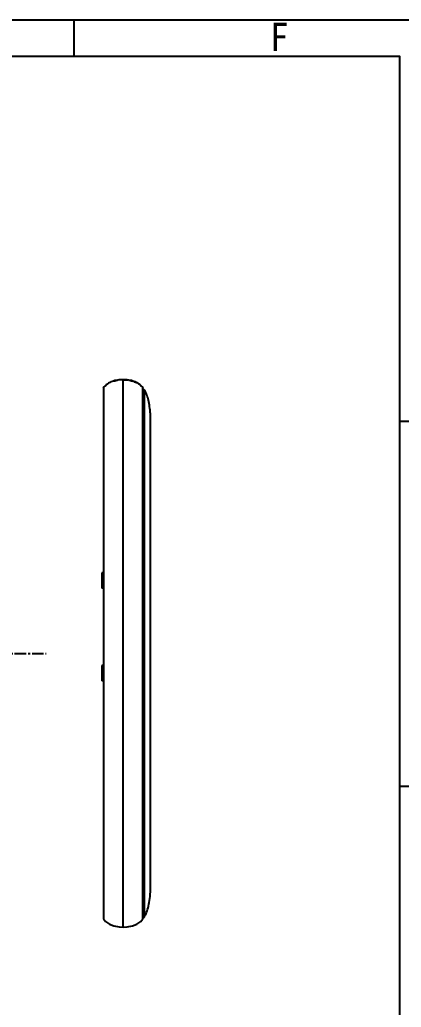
# Model space of a CAD drawing. Header units: millimetres. Extents: x 1791 to 2848, y -3889 to -2778.
# Drawn here: x 2370.8 to 2496.1, y -3103 to -2778.3 of the extents above; entities that cross this region are included whole.
import ezdxf

# ---------------------------------------------------------------- set-up
doc = ezdxf.new("R2010")
doc.units = ezdxf.units.MM
doc.linetypes.add('CENTER2', pattern=[28.575, 19.05, -3.175, 3.175, -3.175])
doc.styles.add('宋体', font='')
doc.styles.get('宋体').set_extended_font_data('SimSun')

# ---------------------------------------------------------------- blocks, each defined once
blk = doc.blocks.new('A$C61A56A23')
for p, q in [((-49.5, 205), (-49.5, 210)), ((-5, 155), (0, 155)), ((-5, 105), (0, 105))]:
    blk.add_line(p, q)
for points in [[(-297, 210), (0, 210), (0, 0), (-297, 0)], [(-292, 205), (-5, 205), (-5, 5), (-292, 5)]]:
    blk.add_lwpolyline(points, close=True)
at = {"color": 7, "linetype": 'Continuous', "insert": (-21.44, 209.58), "char_height": 3.86, "width": 2.6745, "attachment_point": 2, "style": '宋体'}
blk.add_mtext('F', dxfattribs=at)

msp = doc.modelspace()

# ---------------------------------------------------------------- linework, layer by layer
at = {"color": 7, "linetype": 'Continuous'}
for p, q in [((2398.27, -2899.33), (2398.27, -3073.92)), ((2404.77, -3076.62), (2404.77, -2896.63)), ((2411.27, -3073.92), (2411.27, -2899.33)), ((2411.27, -2899.83), (2411.35, -2899.83)), ((2411.35, -2899.83), (2411.35, -3072.78)), ((2411.77, -3044.32), (2411.77, -2900.07)), ((2412.54, -2901.64), (2412.53, -2901.63)), ((2413.77, -3062.62), (2413.77, -2910.62)), ((2398.27, -2960.12), (2397.77, -2960.12)), ((2397.77, -2960.12), (2397.77, -2965.12)), ((2398.27, -2965.12), (2397.77, -2965.12)), ((2398.27, -2990.62), (2397.77, -2990.62)), ((2397.77, -2990.62), (2397.77, -2995.62)), ((2398.27, -2995.62), (2397.77, -2995.62)), ((2411.77, -3046.12), (2411.77, -3045.06)), ((2411.77, -3045.06), (2411.77, -3044.32)), ((2411.77, -3047.02), (2411.77, -3046.12)), ((2411.77, -3047.12), (2411.77, -3047.02)), ((2411.77, -3052.62), (2411.77, -3047.12)), ((2411.77, -3062.37), (2411.77, -3052.62)), ((2411.77, -3072.54), (2411.77, -3062.37)), ((2411.27, -3073.42), (2411.35, -3073.42)), ((2411.35, -3072.78), (2411.35, -3073.42)), ((2411.35, -3073.42), (2411.44, -3073.41)), ((2411.77, -3073.18), (2411.77, -3072.54))]:
    msp.add_line(p, q, dxfattribs=at)
at = {"color": 1, "linetype": 'CENTER2', "ltscale": 0.2}
msp.add_line((2209.1, -2986.62), (2379.52, -2986.62), dxfattribs=at)
at = {"color": 7, "linetype": 'Continuous'}
for points in [[(2398.27, -3073.92), (2398.99, -3074.72), (2400.23, -3075.62), (2401.74, -3076.24), (2403.43, -3076.55), (2404.77, -3076.62)], [(2404.77, -3076.62), (2406.11, -3076.55), (2407.8, -3076.24), (2409.3, -3075.62), (2410.54, -3074.72), (2411.27, -3073.92)], [(2411.44, -3073.41), (2411.62, -3073.33), (2411.76, -3073.2), (2411.77, -3073.18)]]:
    msp.add_lwpolyline(points, dxfattribs=at)
for centre, radius, start, end in [((2403.17, -2903), 6.12, 130.1804, 132.3812), ((2403.9, -2904.49), 7.79, 106.1823, 107.2013), ((2404.49, -2907.42), 10.78, 96.5666, 98.5263), ((2406.11, -2903.36), 6.56, 60.9307, 62.6123), ((2406.21, -2903.17), 6.35, 49.7547, 60.9389), ((2404.38, -2904.54), 8.64, 28.7705, 31.1234), ((2404.04, -2904.72), 9.03, 27.506, 28.778), ((2402.29, -2905.57), 10.97, 20.9868, 24.1816), ((2404.29, -3068.66), 8.74, 328.893, 332.6496)]:
    msp.add_arc(centre, radius, start, end, dxfattribs=at)
for points, knots in [([(2404.77, -2896.63), (2404.16, -2896.63), (2402.94, -2896.7), (2401.15, -2897.12), (2399.52, -2897.98), (2398.64, -2898.85), (2398.27, -2899.33)], [0, 0, 0, 0, 0.250322, 0.50042, 0.750217, 1, 1, 1, 1]), ([(2411.27, -2899.33), (2410.9, -2898.85), (2410.02, -2897.98), (2408.38, -2897.12), (2406.59, -2896.7), (2405.38, -2896.63), (2404.77, -2896.63)], [0, 0, 0, 0, 0.249813, 0.499749, 0.749799, 1, 1, 1, 1]), ([(2411.77, -2900.07), (2411.75, -2900.03), (2411.64, -2899.9), (2411.47, -2899.83), (2411.35, -2899.83)], [0, 0, 0, 0, 0.253472, 1, 1, 1, 1]), ([(2413.77, -2910.62), (2413.77, -2909.7), (2413.73, -2907.98), (2413.51, -2905.56), (2413.13, -2903.47), (2412.75, -2902.21), (2412.53, -2901.63)], [0, 0, 0, 0, 0.3017, 0.566515, 0.797891, 1, 1, 1, 1]), ([(2411.77, -2930.9), (2411.75, -2930.9), (2411.61, -2930.89), (2411.46, -2930.89), (2411.35, -2930.89)], [0, 0, 0, 0, 0.185848, 1, 1, 1, 1]), ([(2411.77, -3044.32), (2411.75, -3044.32), (2411.61, -3044.32), (2411.46, -3044.32), (2411.35, -3044.32)], [0, 0, 0, 0, 0.185814, 1, 1, 1, 1]), ([(2412.06, -3072.67), (2412.36, -3072.08), (2412.89, -3070.73), (2413.41, -3068.42), (2413.71, -3065.67), (2413.77, -3063.69), (2413.77, -3062.62)], [0, 0, 0, 0, 0.194591, 0.421924, 0.688645, 1, 1, 1, 1]), ([(2411.77, -3072.54), (2411.75, -3072.58), (2411.64, -3072.71), (2411.47, -3072.78), (2411.35, -3072.78)], [0, 0, 0, 0, 0.253097, 1, 1, 1, 1])]:
    msp.add_open_spline(points, degree=3, knots=knots, dxfattribs=at)
for points in [[(2398.27, -2899.33), (2398.5, -2899.02), (2398.76, -2898.74), (2399.05, -2898.48)], [(2401.73, -2897.01), (2402.11, -2896.9), (2402.5, -2896.81), (2402.9, -2896.76)], [(2404.77, -2896.63), (2405.27, -2896.63), (2405.78, -2896.65), (2406.28, -2896.71)], [(2406.64, -2896.76), (2407.03, -2896.82), (2407.43, -2896.9), (2407.81, -2897.01)], [(2407.94, -2897.05), (2408.35, -2897.17), (2408.75, -2897.33), (2409.12, -2897.53)], [(2410.49, -2898.48), (2410.77, -2898.74), (2411.03, -2899.02), (2411.27, -2899.33)], [(2411.77, -2900.74), (2411.69, -2900.6), (2411.51, -2900.5), (2411.35, -2900.5)], [(2411.51, -2899.86), (2411.62, -2899.9), (2411.72, -2899.97), (2411.77, -2900.07)], [(2411.77, -2900.07), (2412.08, -2900.57), (2412.33, -2901.1), (2412.54, -2901.64)]]:
    msp.add_open_spline(points, degree=3, dxfattribs=at)

# ---------------------------------------------------------------- block references
at = {"xscale": 2.4, "yscale": 2.4, "zscale": 2.4}
msp.add_blockref('A$C61A56A23', (2507.5, -3282.25), dxfattribs=at)

doc.saveas('drawing.dxf')
